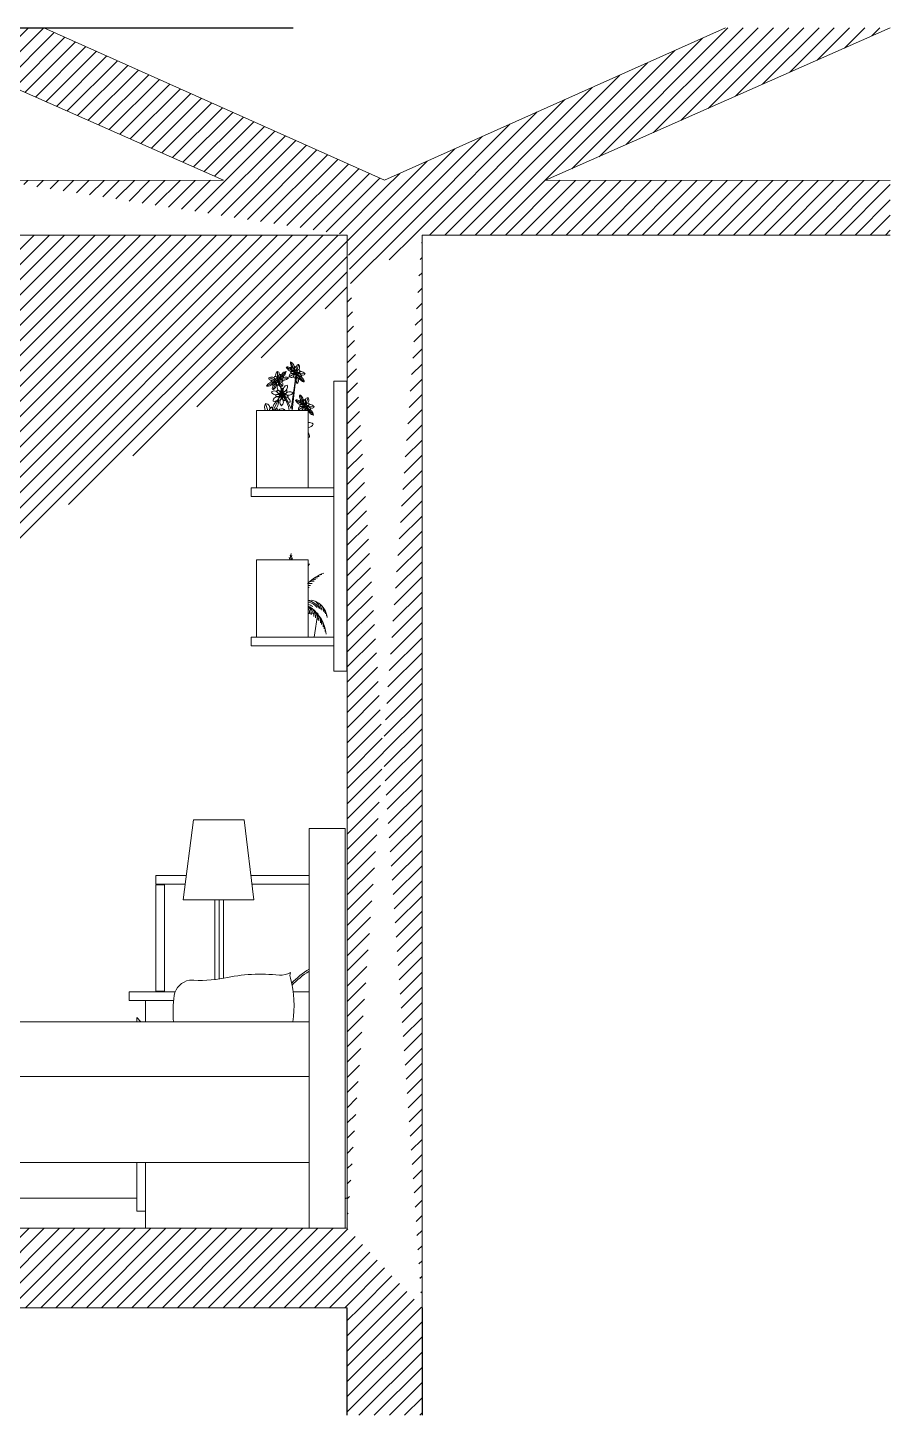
# Model space of a CAD drawing. Header units: inches. Extents: x 342 to 2540, y 601 to 2289.
# Drawn here: x 1510.2 to 1710.8, y 600.8 to 923.5 of the extents above; entities that cross this region are included whole.
import ezdxf

# ---------------------------------------------------------------- set-up
doc = ezdxf.new("R2010")
doc.units = ezdxf.units.IN
doc.header["$MEASUREMENT"] = 0
doc.layers.get('0').update_dxf_attribs({"color": 140})
for name, color, linetype, lineweight in [('A-DETL-MBND', 140, 'Continuous', 18), ('A-FURN', 8, 'Continuous', 18), ('battiscopa e pavimento', 6, 'Continuous', 13)]:
    doc.layers.add(name, color=color, linetype=linetype, lineweight=lineweight)

msp = doc.modelspace()

# ---------------------------------------------------------------- hatches: boundary and pattern name
h = msp.add_hatch()
h.set_pattern_fill('ANSI31', color=1, scale=20)
edge = h.paths.add_edge_path()
edge.add_line((1513.95, 923.54), (1593.23, 888.06))
edge.add_line((1475.62, 923.54), (1513.95, 923.54))
edge.add_line((1475.62, 923.54), (1555.79, 888.06))
edge.add_line((1284.77, 887.8), (1555.79, 888.06))
edge.add_line((1274.92, 923.54), (1284.77, 923.54))
edge.add_line((1284.77, 887.8), (1284.77, 923.54))
edge.add_line((1274.92, 625.84), (1274.92, 923.54))
edge.add_line((1584.52, 875.34), (1284.42, 875.34))
edge.add_line((1284.42, 644.34), (1284.42, 875.34))
edge.add_line((1284.42, 644.34), (1584.52, 644.34))
edge.add_line((1601.93, 625.84), (1274.92, 625.84))
edge.add_line((1601.93, 875.34), (1601.93, 625.84))
edge.add_line((1584.52, 875.34), (1584.52, 644.34))
edge.add_line((1593.23, 875.34), (1593.23, 888.06))
edge.add_line((1601.93, 875.34), (1593.23, 875.34))
h = msp.add_hatch()
h.set_pattern_fill('ANSI31', color=1, scale=20)
h.paths.add_polyline_path([(1710.83, 887.98), (1630.67, 888.06), (1710.83, 923.54), (1672.5, 923.54), (1593.23, 888.06), (1593.23, 875.34), (1601.93, 875.34), (1710.83, 875.34)])
h = msp.add_hatch()
h.set_pattern_fill('ANSI31', color=1, scale=20)
h.paths.add_polyline_path([(1601.93, 625.84), (1584.52, 625.84), (1584.52, 600.84), (1601.93, 600.84)])

# ---------------------------------------------------------------- linework, layer by layer
at = {"color": 191}
msp.add_line((1259.05, 923.54), (1571.93, 923.54), dxfattribs=at)
for p, q in [((1584.52, 600.84), (1584.52, 625.84)), ((1601.93, 625.84), (1601.93, 600.84))]:
    msp.add_line(p, q)
at = {"layer": 'A-DETL-MBND'}
for p, q in [((1475.62, 923.54), (1555.79, 888.06)), ((1513.95, 923.54), (1593.23, 888.06)), ((1672.5, 923.54), (1593.23, 888.06)), ((1710.83, 923.54), (1630.67, 888.06)), ((1284.77, 887.8), (1555.79, 888.06)), ((1710.83, 887.98), (1630.67, 888.06)), ((1584.52, 875.34), (1284.42, 875.34)), ((1584.52, 875.34), (1584.52, 644.34)), ((1601.93, 875.34), (1601.93, 625.84)), ((1601.93, 875.34), (1710.83, 875.34)), ((1284.42, 644.34), (1584.52, 644.34)), ((1284.42, 644.34), (1584.52, 644.34)), ((1584.52, 625.84), (1274.92, 625.84))]:
    msp.add_line(p, q, dxfattribs=at)
at = {"layer": 'A-FURN', "color": 6}
for p, q in [((1572.61, 843.29), (1571.37, 845.85)), ((1568.31, 841.59), (1568.28, 843.62)), ((1568.31, 841.59), (1570.32, 843.61)), ((1572.61, 843.29), (1570.37, 844.58)), ((1572.61, 843.29), (1571.05, 842.34)), ((1572.61, 843.29), (1573.3, 845.19)), ((1572.61, 843.29), (1572.91, 840.82)), ((1572.61, 843.29), (1574.71, 843.1)), ((1572.61, 843.29), (1574.53, 841.15)), ((1568.31, 841.59), (1565.79, 840.2)), ((1568.31, 841.59), (1566.26, 842.1)), ((1568.31, 841.59), (1567.22, 839.35)), ((1568.31, 841.59), (1570.85, 842.08)), ((1568.31, 841.59), (1569.47, 840.19)), ((1566.09, 834.56), (1565.56, 836.16)), ((1567.33, 834.56), (1568.48, 836.93)), ((1574.73, 835.61), (1572.5, 836.9)), ((1574.73, 835.61), (1573.49, 838.17)), ((1574.73, 835.61), (1575.43, 837.51)), ((1569.58, 834.56), (1569.98, 834.77)), ((1574.73, 835.61), (1573.18, 834.66)), ((1574.73, 835.61), (1574.86, 834.56)), ((1574.73, 835.61), (1576.83, 835.42)), ((1574.73, 835.61), (1576.66, 833.47))]:
    msp.add_line(p, q, dxfattribs=at)
at = {"layer": 'A-FURN'}
for p, q in [((1563.46, 834.56), (1575.46, 834.56)), ((1563.46, 834.56), (1563.46, 816.56)), ((1575.46, 834.56), (1575.46, 816.56)), ((1563.46, 799.82), (1575.46, 799.82)), ((1563.46, 799.82), (1563.46, 781.82)), ((1575.46, 799.82), (1575.46, 781.82)), ((1584.03, 737.34), (1575.66, 737.34)), ((1575.66, 737.34), (1575.66, 644.34)), ((1584.03, 644.34), (1584.03, 737.34)), ((1535.6, 692.34), (1535.6, 693.34)), ((1535.6, 693.34), (1536.52, 692.34)), ((1542.39, 692.34), (1572.63, 692.34)), ((1575.66, 679.59), (1392.4, 679.59)), ((1392.4, 659.59), (1575.66, 659.59)), ((1535.6, 648.34), (1535.6, 659.59)), ((1537.6, 648.34), (1535.6, 648.34)), ((1575.66, 644.34), (1584.03, 644.34)), ((1576.16, 644.34), (1576.16, 644.34))]:
    msp.add_line(p, q, dxfattribs=at)
at = {"layer": 'A-FURN', "color": 6}
for points in [[(1571.74, 834.56), (1572.7, 843.52), (1571.5, 834.94), (1568.31, 841.57), (1570.88, 835.44), (1571.06, 834.56)], [(1568.88, 840.24), (1568.93, 840.11)], [(1569.28, 839.58), (1568.98, 840.2)], [(1569.14, 839.62), (1569.21, 839.46)], [(1569.34, 838.18), (1568.55, 838.4)], [(1569.34, 838.18), (1568.68, 837.7)], [(1569.34, 838.18), (1568.86, 838.09)], [(1569.34, 838.18), (1568.97, 838.5)], [(1569.34, 838.18), (1569.02, 838.93)], [(1569.34, 838.18), (1569.11, 837.74)], [(1569.34, 838.18), (1569.31, 837.36)], [(1569.34, 838.18), (1569.73, 838.9)], [(1569.34, 838.18), (1569.37, 838.67)], [(1569.34, 838.18), (1569.74, 838.47)], [(1569.34, 838.18), (1570.15, 838.32)], [(1569.34, 838.18), (1569.54, 837.72)], [(1569.34, 838.18), (1569.96, 837.64)], [(1569.34, 838.18), (1569.82, 838.05)], [(1569.49, 838.79), (1569.97, 837.63)], [(1569.76, 838.59), (1569.58, 838.95)], [(1569.91, 838.28), (1569.82, 838.45)], [(1573.37, 834.57), (1573.36, 834.56)]]:
    msp.add_lwpolyline(points, dxfattribs=at)
for points in [[(1566.89, 838.85, 0.477945), (1568.55, 838.4, 0.477945)], [(1568.19, 839.18, 0.477945), (1568.97, 838.5, 0.477945)], [(1568.34, 840.52, 0.477945), (1569.02, 838.93, 0.477945)], [(1569.41, 839.7, 0.477945), (1569.37, 838.67, 0.477945)], [(1570.55, 840.42, 0.477945), (1569.73, 838.9, 0.477945)], [(1570.58, 839.07, 0.477945), (1569.74, 838.47, 0.477945)], [(1567.29, 836.68, 0.477945), (1568.68, 837.7, 0.477945)], [(1567.84, 837.91, 0.477945), (1568.86, 838.09, 0.477945)], [(1568.62, 836.83, 0.477945), (1569.11, 837.74, 0.477945)], [(1569.23, 835.64, 0.477945), (1569.31, 837.36, 0.477945)], [(1569.94, 836.77, 0.477945), (1569.54, 837.72, 0.477945)], [(1570.81, 837.77, 0.477945), (1569.82, 838.05, 0.477945)], [(1571.26, 836.5, 0.477945), (1569.96, 837.64, 0.477945)], [(1571.85, 838.63, 0.477945), (1570.15, 838.32, 0.477945)]]:
    msp.add_lwpolyline(points, format="xyb", close=True, dxfattribs=at)
at = {"layer": 'A-FURN'}
for points in [[(1581.43, 773.9), (1584.43, 773.9), (1584.43, 841.33), (1581.43, 841.33)], [(1560.59, 739.34), (1548.74, 739.34), (1546.37, 720.68), (1562.81, 720.68)], [(1540.03, 699.44), (1542.03, 699.44), (1542.03, 699.34), (1542.03, 724.34), (1542.03, 724.24), (1540.03, 724.24)]]:
    msp.add_lwpolyline(points, close=True, dxfattribs=at)
at = {"layer": 'A-FURN', "color": 6}
for points in [[(1575.46, 830.55, 0.238456), (1576.63, 831.36, 0.203295), (1575.46, 831.73, 0.203295)], [(1575.46, 828.29, 0.053378), (1575.79, 828.32, 0.177923), (1575.46, 829.35, 0.177923)]]:
    msp.add_lwpolyline(points, format="xyb", dxfattribs=at)
at = {"layer": 'A-FURN'}
for points in [[(1581.43, 816.56), (1562.22, 816.56), (1562.22, 814.56), (1581.43, 814.56)], [(1575.46, 781.82), (1576.82, 781.82), (1577.7, 787.41), (1575.46, 787.41)], [(1581.43, 781.82), (1562.22, 781.82), (1562.22, 779.82), (1581.43, 779.82)], [(1558.45, 739.34), (1558.79, 739.34)], [(1547.09, 726.34), (1540.03, 726.34), (1540.03, 724.34), (1546.84, 724.34)], [(1575.66, 726.34), (1562.14, 726.34)], [(1562.38, 724.34), (1575.66, 724.34)], [(1553.73, 702.18), (1553.73, 720.68), (1554.73, 720.68), (1554.73, 702.31)], [(1555.73, 702.48), (1555.73, 720.68), (1554.73, 720.68)], [(1544.16, 697.34), (1533.8, 697.34), (1533.8, 699.34), (1544.55, 699.34)], [(1537.6, 692.34), (1537.6, 697.34)], [(1571.93, 699.34), (1575.66, 699.34)], [(1584.53, 692.34), (1584.52, 692.34)], [(1537.6, 644.34), (1537.6, 644.34), (1537.6, 653.34), (1537.6, 659.59)]]:
    msp.add_lwpolyline(points, dxfattribs=at)
for points in [[(1544.1, 692.34, -0.05744), (1544.3, 698.48, -0.311516), (1547.84, 702.05, 0.064185), (1555.87, 702.5, -0.082305), (1568.75, 703.18, 0.11334), (1571.32, 703.78, 0.151365), (1571.32, 702.46, -0.101449), (1571.88, 692.34)], [(1575.66, 692.34), (1394.4, 692.34, 0.321067), (1392.4, 690.34)]]:
    msp.add_lwpolyline(points, format="xyb", dxfattribs=at)
at = {"layer": 'A-FURN', "color": 6}
for centre, radius, start, end in [((1666.79, 821.54), 98.05, 192.4368, 192.7985), ((1555.76, 798.13), 15.75, 6.5707, 10.0188), ((1677.52, 795.63), 106.2, 176.9784, 177.7379), ((1603.85, 793.04), 33.13, 166.5044, 168.1949), ((1625.6, 814.98), 56.88, 195.436, 195.4544), ((1578.03, 797.58), 6.78, 156.7503, 160.6862), ((1593.65, 786.29), 21.86, 144.794, 146.3419), ((1575.88, 790.48), 3.84, 82.8706, 98.3803), ((1583.14, 786.34), 11.15, 111.3448, 133.5729), ((1575.54, 791.32), 2.54, 79.7387, 91.7791), ((1576.87, 790.18), 4.66, 90.3905, 103.4575), ((1577.96, 784.32), 10.91, 94.0538, 99.0623), ((1577.62, 792.73), 2.86, 90.4818, 108.9351), ((1577.89, 793.82), 2.1, 87.3144, 105.6626), ((1582.38, 781.22), 15.63, 103.8552, 106.3333), ((1575.23, 791.59), 1.81, 76.2726, 82.675), ((1575.86, 786.93), 3.46, 53.6616, 96.6482), ((1574.79, 786.61), 3.76, 30.0731, 79.7183), ((1574.81, 786.54), 3.48, 38.4964, 79.3261), ((1574.27, 784.85), 4.69, 61.4941, 75.307), ((1574.63, 786.55), 2.56, 54.3686, 71.1284), ((1574.43, 787.41), 1.75, 346.6566, 54.0577), ((1574.32, 787.66), 1.44, 342.7328, 38.1424), ((1573.74, 786.5), 3.02, 1.8555, 54.0426), ((1571.14, 781.68), 8.54, 5.6893, 54.3686), ((1574.47, 786.56), 2.69, 354.6003, 42.4393), ((1574.09, 786.04), 3.49, 358.1816, 30.4988), ((1573.79, 786.66), 4.84, 20.0975, 46.1474), ((1572.66, 785.17), 5.29, 4.3111, 25.8847), ((1575, 785.76), 4.92, 7.4797, 53.6616), ((1570.04, 785.79), 8.89, 15.0904, 25.2328), ((1575.5, 787.63), 3.51, 2.2356, 21.5432), ((1576.94, 787.56), 2.36, 356.9632, 19.8295), ((1578.46, 787.48), 1.05, 344.3114, 18.4317), ((1572.58, 784.77), 5.76, 3.3492, 21.1576), ((1569.73, 784.46), 8.85, 2.0327, 11.1773), ((1574.81, 784.31), 4.1, 359.1097, 21.2125), ((1575.33, 783.93), 3.85, 357.3535, 15.0268), ((1577.14, 786.88), 2.57, 357.8477, 7.3568), ((1574.43, 783.3), 5.01, 358.0884, 5.6927)]:
    msp.add_arc(centre, radius, start, end, dxfattribs=at)
at = {"layer": 'A-FURN'}
for centre, radius, start, end in [((1585.56, 688.27), 19.09, 121.2245, 136.9985), ((1585.91, 687.74), 19.33, 122.0276, 137.3711)]:
    msp.add_arc(centre, radius, start, end, dxfattribs=at)
at = {"layer": 'A-FURN', "color": 6}
for centre, major_axis, ratio, start_param, end_param in [((1572.3, 845.09), (-0.74, 1.03), 0.625, 0.409662, 2.193056), ((1571.27, 844.88), (-0.74, 1.03), 0.625, 3.551255, 5.334649), ((1571.07, 843.53), (-0.74, 1.03), 0.625, 4.448853, 6.232247), ((1571.18, 844.76), (-0.74, 1.03), 0.625, 1.30726, 3.090654), ((1572.02, 842.01), (-0.74, 1.03), 0.625, -0.936735, 0.846659), ((1571.14, 843.32), (-0.74, 1.03), 0.625, 2.204858, 3.988252), ((1571.9, 842.94), (-0.441, 0.617), 0.625, -1.385533, 0.39786), ((1571.64, 843.79), (-0.441, 0.617), 0.625, 1.756059, 3.539453), ((1572.03, 844.38), (-0.441, 0.617), 0.625, 0.858461, 2.641855), ((1571.65, 843.9), (-0.441, 0.617), 0.625, 4.000054, 5.783448), ((1572.68, 842.25), (-0.441, 0.617), 0.625, -0.487936, 1.295458), ((1571.98, 842.83), (-0.441, 0.617), 0.625, 2.653657, 4.437051), ((1572.85, 844.15), (-0.441, 0.617), 0.625, -0.039137, 1.744257), ((1573.41, 841.45), (-0.74, 1.03), 0.625, -0.039137, 1.744257), ((1572.12, 844.4), (-0.441, 0.617), 0.625, 3.102456, 4.88585), ((1573.65, 844.07), (-0.74, 1.03), 0.625, -0.487936, 1.295458), ((1572.2, 841.86), (-0.74, 1.03), 0.625, 3.102456, 4.88585), ((1573.4, 842.34), (-0.441, 0.617), 0.625, 0.409662, 2.193056), ((1572.48, 845.03), (-0.74, 1.03), 0.625, 2.653657, 4.437051), ((1572.79, 842.21), (-0.441, 0.617), 0.625, 3.551255, 5.334649), ((1573.49, 843.27), (-0.441, 0.617), 0.625, -0.936735, 0.846659), ((1572.96, 844.06), (-0.441, 0.617), 0.625, 2.204858, 3.988252), ((1573.46, 842.41), (-0.441, 0.617), 0.625, 4.448853, 6.232247), ((1573.53, 843.15), (-0.441, 0.617), 0.625, 1.30726, 3.090654), ((1573.57, 841.48), (-0.74, 1.03), 0.625, 4.000054, 5.783448), ((1574.2, 842.28), (-0.74, 1.03), 0.625, 0.858461, 2.641855), ((1574.21, 842.46), (-0.74, 1.03), 0.625, -1.385533, 0.39786), ((1573.78, 843.87), (-0.74, 1.03), 0.625, 1.756059, 3.539453), ((1566.79, 835.78), (1.02, 1.6), 0.666667, 1.756059, 2.753641), ((1565.03, 834.42), (1.02, 1.6), 0.666667, -1.086334, 0.39786), ((1568.61, 835.37), (1.02, 1.6), 0.666667, 0.858461, 2.457988), ((1567.07, 835.86), (1.02, 1.6), 0.666667, 4.276609, 5.783448), ((1573.2, 835.85), (-0.74, 1.03), 0.625, 4.448853, 6.232247), ((1573.31, 837.07), (-0.74, 1.03), 0.625, 1.30726, 3.090654), ((1574.43, 837.41), (-0.74, 1.03), 0.625, 0.409662, 2.193056), ((1574.03, 835.26), (-0.441, 0.617), 0.625, -1.385533, 0.39786), ((1573.4, 837.19), (-0.74, 1.03), 0.625, 3.551255, 5.334649), ((1574.16, 836.69), (-0.441, 0.617), 0.625, 0.858461, 2.641855), ((1573.78, 836.21), (-0.441, 0.617), 0.625, 4.000054, 5.783448), ((1574.98, 836.46), (-0.441, 0.617), 0.625, -0.039137, 1.744257), ((1574.25, 836.71), (-0.441, 0.617), 0.625, 3.102456, 4.88585), ((1575.77, 836.38), (-0.74, 1.03), 0.625, -0.487936, 1.295458), ((1574.61, 837.34), (-0.74, 1.03), 0.625, 2.653657, 4.437051), ((1575.61, 835.59), (-0.441, 0.617), 0.625, -0.936735, 0.846659), ((1575.08, 836.38), (-0.441, 0.617), 0.625, 2.204858, 3.988252), ((1576.34, 834.77), (-0.74, 1.03), 0.625, -1.385533, 0.39786), ((1567.33, 834.73), (0.614, 0.958), 0.666667, 1.30726, 2.134415), ((1566.23, 834.44), (0.614, 0.958), 0.666667, 5.236816, 6.232247), ((1568.04, 833.87), (0.614, 0.958), 0.666667, 0.409662, 1.245938), ((1567.47, 834.69), (0.614, 0.958), 0.666667, 4.998524, 5.334649), ((1568.92, 833.2), (1.02, 1.6), 0.666667, -0.039137, 1.073484), ((1568.76, 835.17), (1.02, 1.6), 0.666667, 4.76097, 4.88585), ((1574.15, 834.32), (-0.74, 1.03), 0.625, -0.936735, 0.846659), ((1573.26, 835.64), (-0.74, 1.03), 0.625, 2.204858, 2.407665), ((1573.77, 836.1), (-0.441, 0.617), 0.625, 1.756059, 3.539453), ((1573.26, 835.64), (-0.74, 1.03), 0.625, 3.034425, 3.988252), ((1574.81, 834.56), (-0.441, 0.617), 0.625, -0.487936, 1.148581), ((1574.11, 835.14), (-0.441, 0.617), 0.625, 3.273264, 4.437051), ((1575.54, 833.76), (-0.74, 1.03), 0.625, -0.039137, 0.356138), ((1574.32, 834.18), (-0.74, 1.03), 0.625, 4.643854, 4.88585), ((1575.53, 834.65), (-0.441, 0.617), 0.625, 0.409662, 1.28303), ((1574.92, 834.53), (-0.441, 0.617), 0.625, 3.551255, 5.334649), ((1575.59, 834.73), (-0.441, 0.617), 0.625, 4.448853, 6.232247), ((1575.65, 835.46), (-0.441, 0.617), 0.625, 1.30726, 3.090654), ((1575.69, 833.79), (-0.74, 1.03), 0.625, 4.000054, 5.783448), ((1576.32, 834.59), (-0.74, 1.03), 0.625, 0.858461, 2.641855), ((1575.91, 836.19), (-0.74, 1.03), 0.625, 1.756059, 3.539453), ((1575.53, 834.65), (-0.441, 0.617), 0.625, 2.16346, 2.193056)]:
    msp.add_ellipse(centre, major_axis=major_axis, ratio=ratio, start_param=start_param, end_param=end_param, dxfattribs=at)
at = {"layer": 'A-FURN', "color": 6, "extrusion": (0, 0, -1)}
for centre, major_axis, start_param, end_param in [((1566.52, 841.33), (1.03, 0.73), -1.385533, 0.39786), ((1568.23, 842.44), (0.619, 0.439), 2.204858, 3.988252), ((1567.47, 841.86), (0.619, 0.439), -0.936735, 0.846659), ((1569, 843.19), (1.03, 0.73), 2.653657, 4.437051), ((1567.58, 842.67), (1.03, 0.73), -0.487936, 1.295458), ((1569.13, 842.48), (0.619, 0.439), 3.102456, 4.88585), ((1568.36, 842.48), (0.619, 0.439), -0.039137, 1.744257), ((1569.41, 841.86), (0.619, 0.439), 4.000054, 5.783448), ((1569.21, 842.43), (0.619, 0.439), 0.858461, 2.641855), ((1569.19, 843.19), (1.03, 0.73), 0.409662, 2.193056), ((1570.09, 842.66), (1.03, 0.73), 3.551255, 5.334649), ((1569.84, 841.32), (1.03, 0.73), 4.448853, 6.232247), ((1566.81, 840.19), (1.03, 0.73), 4.000054, 5.783448), ((1566.48, 841.15), (1.03, 0.73), 0.858461, 2.641855), ((1567.39, 842.53), (1.03, 0.73), 1.756059, 3.539453), ((1567.22, 841.04), (0.619, 0.439), 4.448853, 6.232247), ((1567.39, 841.76), (0.619, 0.439), 1.30726, 3.090654), ((1568.23, 840.11), (1.03, 0.73), 3.102456, 4.88585), ((1567.25, 840.95), (0.619, 0.439), 0.409662, 2.193056), ((1567.78, 840.63), (0.619, 0.439), 3.551255, 5.334649), ((1566.94, 840.11), (1.03, 0.73), -0.039137, 1.744257), ((1568.75, 840.95), (0.619, 0.439), 2.653657, 4.437051), ((1567.9, 840.63), (0.619, 0.439), -0.487936, 1.295458), ((1569.71, 841.14), (1.03, 0.73), 2.204858, 3.988252), ((1568.44, 840.19), (1.03, 0.73), -0.936735, 0.846659), ((1568.86, 841.03), (0.619, 0.439), -1.385533, 0.39786), ((1569.38, 841.75), (0.619, 0.439), 1.756059, 3.539453), ((1570.14, 842.51), (1.03, 0.73), 1.30726, 3.090654)]:
    msp.add_ellipse(centre, major_axis=major_axis, ratio=0.625, start_param=start_param, end_param=end_param, dxfattribs=at)
at = {"layer": 'battiscopa e pavimento'}
for p, q in [((1535.6, 651.34), (1506.31, 651.34)), ((1584.03, 644.34), (1584.03, 651.21))]:
    msp.add_line(p, q, dxfattribs=at)
msp.add_arc((1584.52, 650.34), 1, 90, 119.7672, dxfattribs=at)

doc.saveas('drawing.dxf')
